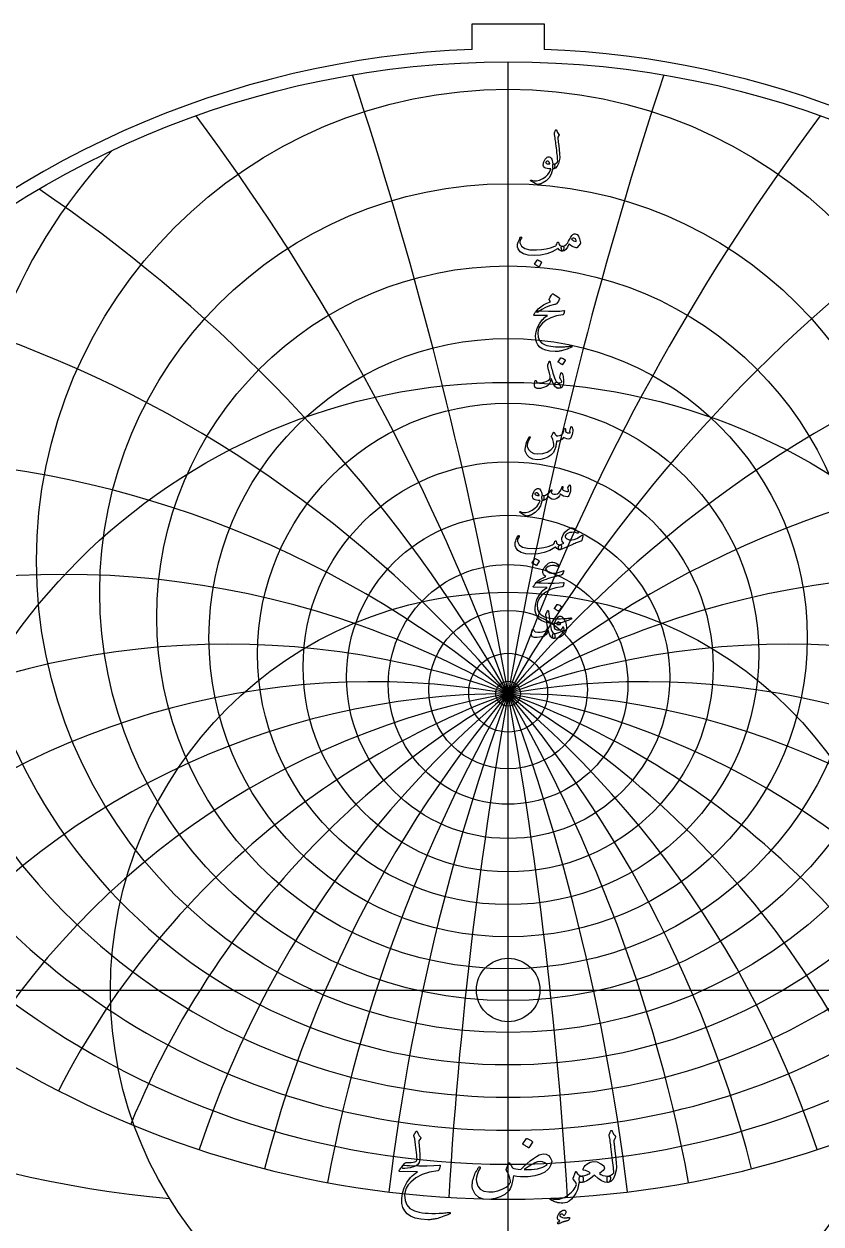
# Model space of a CAD drawing. Header units: millimetres. Extents: x -59 to 59, y -59 to 61.
# Drawn here: x -30.5 to 19.7, y -14.7 to 60.9 of the extents above; entities that cross this region are included whole.
import ezdxf

# ---------------------------------------------------------------- set-up
doc = ezdxf.new("R2010")
doc.units = ezdxf.units.MM
for name, color, linetype in [('CUT_INNER', 6, 'Continuous'), ('CUT_OUTER', 1, 'Continuous'), ('ENGRAVE', 7, 'Continuous'), ('ENGRAVE_FINE', 8, 'Continuous'), ('TEXT', 5, 'Continuous')]:
    doc.layers.add(name, color=color, linetype=linetype)

msp = doc.modelspace()

# ---------------------------------------------------------------- linework, layer by layer
at = {"layer": 'CUT_INNER'}
msp.add_circle((0, 0), 2, dxfattribs=at)
at = {"layer": 'CUT_OUTER'}
for points in [[(-2.275, 60.885), (2.275, 60.885), (2.275, 59.2812)], [(-2.275, 59.2812), (-2.275, 60.885)]]:
    msp.add_lwpolyline(points, dxfattribs=at)
for centre, radius, start, end in [((-0.0002, -0.0001), 59.3249, 136.054439, 87.802065), ((-0.0008, 0.0012), 59.3236, 92.196957, 136.054956)]:
    msp.add_arc(centre, radius, start, end, dxfattribs=at)
at = {"layer": 'ENGRAVE'}
for points in [[(0, -58.5), (0, 58.5)], [(-58.5, 0), (58.5, 0)]]:
    msp.add_lwpolyline(points, dxfattribs=at)
for centre, radius in [((0, 0), 58.5), ((0, 27.0473), 29.7251), ((0, 25.0744), 25.7428), ((0, 23.4868), 22.1496), ((0, 22.2075), 18.8572), ((0, 0), 38.2935), ((0, 21.1807), 15.7989), ((0, 20.3658), 12.9223), ((0, 19.7329), 10.1853), ((0, 19.2604), 7.5529), ((0, 0), 25.0665), ((0, 18.9331), 4.9954), ((0, 18.7405), 2.4859), ((0, 18.677), 0.78)]:
    msp.add_circle(centre, radius, dxfattribs=at)
for centre, radius, start, end in [((0, 29.5146), 34.2165, 136.887687, 43.112313), ((0, 32.6337), 39.3859, 161.726, 18.274), ((0, 36.6399), 45.4807, 179.806229, 0.193771), ((0, 41.8996), 52.8801, 194.768857, 345.231143), ((0, 49.0134), 62.1989, 207.85457, 332.14543), ((0, -29.9181), 48.5951, 38, 142), ((0, -29.9181), 48.5951, 38, 142), ((-15.1285, 56.4602), 69.8786, 231.659303, 264.895559)]:
    msp.add_arc(centre, radius, start, end, dxfattribs=at)
at = {"layer": 'ENGRAVE_FINE'}
for centre, radius, start, end in [((-275.5966, -29.9181), 279.8482, 3.451, 18.239562), ((-275.5966, -29.9181), 279.8482, 3.451, 18.239562), ((275.5966, -29.9181), 279.8482, 161.760438, 176.549), ((275.5966, -29.9181), 279.8482, 161.760438, 176.549), ((-133.514, -29.9181), 142.0826, 6.94881, 36.750249), ((-133.514, -29.9181), 142.0826, 6.94881, 36.750249), ((133.514, -29.9181), 142.0826, 143.249751, 173.05119), ((133.514, -29.9181), 142.0826, 143.249751, 173.05119), ((-84.1692, -29.9181), 97.1902, 10.542635, 55.81567), ((-84.1692, -29.9181), 97.1902, 10.542635, 55.81567), ((84.1692, -29.9181), 97.1902, 124.18433, 169.457365), ((84.1692, -29.9181), 97.1902, 124.18433, 169.457365), ((-57.9134, -29.9181), 75.6006, 14.286701, 75.731907), ((-57.9134, -29.9181), 75.6006, 14.286701, 75.731907), ((57.9134, -29.9181), 75.6006, 104.268093, 165.713299), ((57.9134, -29.9181), 75.6006, 104.268093, 165.713299), ((-40.7762, -29.9181), 63.4364, 18.243409, 96.767474), ((-40.7762, -29.9181), 63.4364, 18.243409, 96.767474), ((40.7762, -29.9181), 63.4364, 83.232526, 161.756591), ((40.7762, -29.9181), 63.4364, 83.232526, 161.756591), ((-28.0564, -29.9181), 56.1128, 22.487353, 118.376898), ((-28.0564, -29.9181), 56.1128, 22.487353, 118.376898), ((28.0564, -29.9181), 56.1128, 61.623102, 157.512647), ((28.0564, -29.9181), 56.1128, 61.623102, 157.512647), ((-17.6872, -29.9181), 51.7139, 27.110708, 127.628622), ((-17.6872, -29.9181), 51.7139, 27.110708, 127.628622), ((17.6872, -29.9181), 51.7139, 52.371378, 152.889292), ((17.6872, -29.9181), 51.7139, 52.371378, 152.889292), ((-8.5686, -29.9181), 49.3448, 32.230674, 135.378051), ((-8.5686, -29.9181), 49.3448, 32.230674, 135.378051), ((8.5686, -29.9181), 49.3448, 44.621949, 147.769326), ((8.5686, -29.9181), 49.3448, 44.621949, 147.769326), ((0, 98.4061), 118.7671, 240.613342, 299.386658)]:
    msp.add_arc(centre, radius, start, end, dxfattribs=at)
at = {"layer": 'TEXT'}
for points in [[(2.9234, 54.0301), (2.9468, 54.0865), (2.9649, 54.1312), (2.9779, 54.1643), (2.9857, 54.1857), (2.9918, 54.1994), (2.9995, 54.2091), (3.0091, 54.2149), (3.0203, 54.2169), (3.0331, 54.2147), (3.0437, 54.2082), (3.0521, 54.1974), (3.0584, 54.1823), (3.0871, 54.1081), (3.1215, 54.0413), (3.1615, 53.9818), (3.2071, 53.9297), (3.2199, 53.9131), (3.2236, 53.8943), (3.2181, 53.8733), (3.2037, 53.8501), (3.1275, 53.7429), (3.1327, 53.6949), (3.1379, 53.6478), (3.1431, 53.6015), (3.1483, 53.5561), (3.1535, 53.5115), (3.1587, 53.4679), (3.1639, 53.425), (3.1691, 53.3831), (3.2169, 52.9947), (3.246, 52.6912), (3.2566, 52.4723), (3.2486, 52.3383), (3.1833, 52.095), (3.0981, 51.9153), (2.9931, 51.7992), (2.8681, 51.7467), (2.8646, 51.7467), (2.8612, 51.7467), (2.8577, 51.7467), (2.8542, 51.7467), (2.8337, 51.7661), (2.8205, 51.8107), (2.8147, 51.8803), (2.8162, 51.975), (2.8194, 52.01), (2.8292, 52.0355), (2.8454, 52.0515), (2.8681, 52.058), (2.9559, 52.0756), (3.0289, 52.1073), (3.0873, 52.1534), (3.131, 52.2137), (3.1281, 52.2862), (3.1228, 52.3685), (3.1151, 52.4609), (3.1051, 52.5631), (3.0928, 52.6749), (3.0787, 52.7958), (3.0626, 52.9258), (3.0445, 53.0648), (3.0279, 53.2015), (3.0125, 53.3243), (2.9985, 53.4333), (2.9857, 53.5284), (2.9747, 53.6097), (2.9658, 53.6772), (2.9591, 53.7308), (2.9546, 53.7706), (2.92, 53.9678), (2.9189, 53.9872), (2.9191, 54.0041), (2.9206, 54.0184), (2.9234, 54.0301)], [(2.7989, 51.7086), (2.7178, 51.4238), (2.5818, 51.1853), (2.3909, 50.9931), (2.145, 50.8471), (2.1106, 50.8323), (2.0767, 50.819), (2.0432, 50.8073), (2.0101, 50.797), (1.9776, 50.7884), (1.9461, 50.7818), (1.9154, 50.7772), (1.8855, 50.7745), (1.8111, 50.7851), (1.7125, 50.8238), (1.5897, 50.8906), (1.4427, 50.9855), (1.4269, 50.9992), (1.4176, 51.0123), (1.4148, 51.0251), (1.4185, 51.0374), (1.4267, 51.0469), (1.4375, 51.0513), (1.4509, 51.0504), (1.4669, 51.0444), (1.6198, 50.9948), (1.7912, 50.995), (1.9813, 51.045), (2.19, 51.1447), (2.3604, 51.2604), (2.5013, 51.3964), (2.6129, 51.5527), (2.6951, 51.7294), (2.6944, 51.7356), (2.6925, 51.7406), (2.6893, 51.7443), (2.6847, 51.7467), (2.5656, 51.7536), (2.4642, 51.7674), (2.3805, 51.7882), (2.3145, 51.8159), (2.2635, 51.8587), (2.2315, 51.9179), (2.2185, 51.9936), (2.2246, 52.0857), (2.2265, 52.0979), (2.2289, 52.1104), (2.2317, 52.123), (2.235, 52.1359), (2.2386, 52.1492), (2.2427, 52.1631), (2.2473, 52.1777), (2.2522, 52.193), (2.2929, 52.2918), (2.3422, 52.3737), (2.4002, 52.4388), (2.4667, 52.487), (2.5349, 52.5134), (2.5974, 52.513), (2.6542, 52.4857), (2.7055, 52.4317), (2.7502, 52.3564), (2.7842, 52.2691), (2.8073, 52.1696), (2.8196, 52.058), (2.8264, 52.0581), (2.833, 52.0585), (2.8394, 52.059), (2.8456, 52.0598), (2.8517, 52.0605), (2.8581, 52.0611), (2.8647, 52.0614), (2.8715, 52.0615), (2.8949, 52.0565), (2.913, 52.0416), (2.926, 52.0167), (2.9338, 51.9819), (2.937, 51.9437), (2.9364, 51.9049), (2.9319, 51.8658), (2.9234, 51.8262), (2.9124, 51.7914), (2.9001, 51.7666), (2.8865, 51.7516), (2.8715, 51.7467), (2.8058, 51.7467), (2.8054, 51.7404), (2.8041, 51.732), (2.8019, 51.7214), (2.7989, 51.7086)], [(2.6328, 52.0961), (2.5965, 52.1594), (2.5567, 52.2042), (2.5135, 52.2304), (2.4667, 52.2379), (2.4389, 52.2306), (2.414, 52.2189), (2.3922, 52.2029), (2.3733, 52.1826), (2.3673, 52.1718), (2.3664, 52.1601), (2.3707, 52.1476), (2.3803, 52.1341), (2.4159, 52.1028), (2.4676, 52.0814), (2.5353, 52.0699), (2.619, 52.0684), (2.6276, 52.0701), (2.6328, 52.0753), (2.6345, 52.084), (2.6328, 52.0961)], [(4.2346, 47.6661), (4.343, 47.6276), (4.4327, 47.519), (4.5039, 47.3404), (4.5564, 47.0918), (4.5583, 47.0738), (4.5573, 47.058), (4.5532, 47.0444), (4.546, 47.0329), (4.3557, 46.7942), (4.3425, 46.7797), (4.3272, 46.7709), (4.3097, 46.7676), (4.29, 46.77), (4.1607, 46.8141), (4.0392, 46.8703), (3.9254, 46.9387), (3.8195, 47.0191), (3.7341, 46.8208), (3.6404, 46.6792), (3.5386, 46.5942), (3.4285, 46.5659), (3.4162, 46.5704), (3.4035, 46.5841), (3.3903, 46.6068), (3.3766, 46.6385), (3.3557, 46.7173), (3.3481, 46.7804), (3.3539, 46.828), (3.3732, 46.86), (3.3844, 46.8675), (3.3974, 46.8729), (3.4121, 46.8762), (3.4285, 46.8773), (3.5072, 46.8907), (3.5842, 46.9274), (3.6595, 46.9875), (3.733, 47.071), (3.7652, 47.1194), (3.8134, 47.199), (3.8776, 47.3097), (3.9579, 47.4516), (4.0206, 47.5454), (4.0876, 47.6124), (4.159, 47.6527), (4.2346, 47.6661)], [(0.7888, 47.4447), (0.8011, 47.4581), (0.8139, 47.4637), (0.8271, 47.4615), (0.8407, 47.4516), (0.8511, 47.4386), (0.8545, 47.4239), (0.8511, 47.4075), (0.8407, 47.3893), (0.7879, 47.3076), (0.7542, 47.2319), (0.7395, 47.1623), (0.7438, 47.0987), (0.8522, 46.8898), (1.063, 46.7441), (1.3763, 46.6615), (1.7921, 46.642), (2.1007, 46.6647), (2.3967, 46.7121), (2.6802, 46.7841), (2.9511, 46.8807), (2.9989, 46.909), (3.0385, 46.9525), (3.0698, 47.0111), (3.093, 47.0848), (3.1007, 47.1058), (3.1137, 47.1203), (3.1319, 47.1283), (3.1552, 47.1298), (3.1719, 47.1227), (3.1838, 47.1082), (3.1909, 47.0864), (3.1933, 47.0572), (3.2095, 46.9849), (3.2547, 46.9309), (3.3289, 46.895), (3.432, 46.8773), (3.4692, 46.869), (3.4943, 46.8479), (3.5072, 46.8137), (3.5081, 46.7666), (3.4956, 46.6788), (3.4787, 46.6161), (3.4575, 46.5784), (3.432, 46.5659), (3.3561, 46.5758), (3.2841, 46.6057), (3.216, 46.6554), (3.1518, 46.725), (3.1464, 46.7278), (3.1371, 46.7259), (3.1239, 46.7192), (3.1068, 46.7077), (2.7842, 46.5261), (2.4322, 46.3964), (2.0507, 46.3185), (1.6399, 46.2926), (1.2602, 46.3185), (0.9652, 46.3964), (0.7551, 46.5261), (0.6297, 46.7077), (0.6011, 46.8092), (0.5916, 46.9127), (0.6011, 47.0185), (0.6297, 47.1264), (0.6682, 47.2267), (0.7075, 47.3132), (0.7477, 47.3858), (0.7888, 47.4447)], [(3.9855, 47.327), (4.0504, 47.273), (4.1239, 47.2284), (4.2061, 47.1934), (4.2969, 47.1679), (4.2919, 47.236), (4.2736, 47.2916), (4.2418, 47.3346), (4.1966, 47.3651), (4.1445, 47.3809), (4.0919, 47.3798), (4.039, 47.3618), (3.9855, 47.327)], [(1.8371, 46.0089), (1.8414, 46.0132), (1.8475, 46.0158), (1.8553, 46.0167), (1.8648, 46.0158), (1.932, 45.9886), (1.9954, 45.9553), (2.0548, 45.9159), (2.1104, 45.8705), (2.1158, 45.8636), (2.1182, 45.8567), (2.1175, 45.8497), (2.1139, 45.8428), (1.9513, 45.5799), (1.9452, 45.5736), (1.9374, 45.5721), (1.9279, 45.5753), (1.9167, 45.5833), (1.9069, 45.5903), (1.8916, 45.6006), (1.8706, 45.6145), (1.844, 45.6318), (1.8114, 45.6525), (1.7722, 45.6768), (1.7266, 45.7044), (1.6745, 45.7356), (1.6676, 45.7408), (1.6641, 45.7459), (1.6641, 45.7511), (1.6676, 45.7563)], [(2.92, 43.2017), (2.6177, 43.1227), (2.3509, 43.0209), (2.1195, 42.8961), (1.9236, 42.7484), (1.8935, 42.7257), (1.8656, 42.713), (1.8399, 42.7102), (1.8163, 42.7173), (1.7889, 42.75), (1.793, 42.796), (1.8287, 42.8555), (1.8959, 42.9283), (2.0548, 43.0602), (2.2375, 43.1792), (2.444, 43.2851), (2.6743, 43.3781), (2.6086, 43.475), (2.5963, 43.4992), (2.5904, 43.5234), (2.5911, 43.5476), (2.5982, 43.5718), (2.6447, 43.6642), (2.6873, 43.7405), (2.726, 43.8008), (2.7608, 43.8452), (2.7831, 43.8661), (2.8049, 43.8772), (2.8263, 43.8782), (2.8473, 43.8694), (2.9691, 43.8006), (3.0713, 43.7362), (3.1541, 43.6761), (3.2175, 43.6203), (3.2298, 43.6023), (3.2357, 43.5796), (3.235, 43.5522), (3.2279, 43.5199), (3.2056, 43.4696), (3.1699, 43.4084), (3.1208, 43.3364), (3.0584, 43.2536), (3.0419, 43.2412), (3.0134, 43.2285), (2.9727, 43.2153), (2.92, 43.2017)], [(2.1035, 42.8003), (2.5474, 42.7848), (2.9312, 42.783), (3.2549, 42.7951), (3.5185, 42.8211), (3.5266, 42.8221), (3.5336, 42.8215), (3.5396, 42.8195), (3.5444, 42.8159), (3.548, 42.811), (3.5501, 42.8051), (3.5506, 42.7981), (3.5496, 42.79), (3.5428, 42.7584), (3.5362, 42.7294), (3.5298, 42.703), (3.5237, 42.6792), (3.5177, 42.6581), (3.512, 42.6395), (3.5065, 42.6235), (3.5012, 42.6101), (3.4899, 42.5886), (3.477, 42.5729), (3.4623, 42.5627), (3.4458, 42.5582), (3.0462, 42.4857), (2.6985, 42.3722), (2.4027, 42.2176), (2.1588, 42.0219), (2.0356, 41.8811), (1.9461, 41.7322), (1.8903, 41.575), (1.8682, 41.4095), (1.8894, 41.1499), (1.9737, 40.9382), (2.1212, 40.7745), (2.3318, 40.6588), (2.441, 40.6238), (2.561, 40.5948), (2.6918, 40.5719), (2.8335, 40.555), (2.9857, 40.544), (3.1483, 40.5386), (3.3213, 40.5388), (3.5047, 40.5446), (3.5698, 40.5483), (3.634, 40.5524), (3.697, 40.557), (3.7589, 40.5619), (3.8194, 40.5673), (3.8779, 40.5732), (3.9344, 40.5794), (3.989, 40.5861), (4.0057, 40.587), (4.0176, 40.5827), (4.0247, 40.5732), (4.0271, 40.5585), (4.0258, 40.5414), (4.0219, 40.5282), (4.0154, 40.5189), (4.0063, 40.5135), (3.9086, 40.4722), (3.816, 40.4348), (3.7287, 40.4013), (3.6465, 40.3716), (3.5697, 40.3457), (3.4986, 40.3232), (3.4331, 40.3042), (3.3732, 40.2886), (3.3169, 40.2771), (3.262, 40.267), (3.2087, 40.2581), (3.157, 40.2506), (3.1065, 40.2447), (3.0571, 40.241), (3.0087, 40.2395), (2.9615, 40.2402), (2.6389, 40.2653), (2.3699, 40.3197), (2.1545, 40.4036), (1.9928, 40.5169), (1.8741, 40.6586), (1.7912, 40.824), (1.7443, 41.0132), (1.7333, 41.2262), (1.7672, 41.4904), (1.8483, 41.7469), (1.9766, 41.9955), (2.1519, 42.2364), (2.2205, 42.3093), (2.2981, 42.3791), (2.3848, 42.4459), (2.4806, 42.5097), (1.6433, 42.5166), (1.6232, 42.5253), (1.6148, 42.5409), (1.618, 42.5633), (1.633, 42.5928), (1.6611, 42.6356), (1.6866, 42.6741), (1.7095, 42.7082), (1.7298, 42.7381), (1.7476, 42.7634), (1.7627, 42.7839), (1.7752, 42.7997), (1.7852, 42.8107), (1.8077, 42.8127), (1.8682, 42.8116), (1.9668, 42.8075), (2.1035, 42.8003)], [(2.6518, 39.549), (2.6717, 39.4583), (2.6934, 39.366), (2.7167, 39.2723), (2.7418, 39.1771), (2.7686, 39.0799), (2.7971, 38.9803), (2.8274, 38.8783), (2.8594, 38.774), (2.9241, 38.5863), (2.9831, 38.4453), (3.0365, 38.3511), (3.0843, 38.3035), (3.126, 38.2752), (3.1682, 38.2352), (3.2108, 38.1835), (3.2538, 38.1201), (3.2945, 38.0416), (3.3057, 37.9826), (3.2876, 37.943), (3.24, 37.9229), (3.0862, 37.9385), (2.9502, 38.0406), (2.832, 38.2291), (2.7314, 38.5041), (2.7293, 38.5087), (2.7262, 38.5119), (2.7223, 38.5139), (2.7176, 38.5145), (2.7141, 38.5139), (2.7107, 38.5119), (2.7072, 38.5087), (2.7037, 38.5041), (2.694, 38.4596), (2.6821, 38.4125), (2.6681, 38.3627), (2.6518, 38.3104), (2.6341, 38.2609), (2.6155, 38.2196), (2.5961, 38.1865), (2.5757, 38.1616), (2.5026, 38.0979), (2.4114, 38.0414), (2.302, 37.9923), (2.1744, 37.9506), (2.0447, 37.9197), (1.9322, 37.9065), (1.8371, 37.911), (1.7592, 37.9333), (1.6926, 37.9891), (1.6624, 38.0873), (1.6684, 38.2278), (1.7108, 38.4107), (1.7149, 38.4168), (1.7203, 38.4211), (1.727, 38.4237), (1.735, 38.4246), (1.7445, 38.4235), (1.7523, 38.4203), (1.7584, 38.4148), (1.7627, 38.4073), (1.7791, 38.369), (1.7973, 38.3372), (1.8172, 38.3119), (1.8388, 38.2931), (1.9063, 38.268), (1.998, 38.262), (2.1139, 38.2749), (2.254, 38.3069), (2.4034, 38.355), (2.5195, 38.409), (2.6023, 38.4691), (2.6518, 38.5353), (2.6601, 38.6023), (2.6467, 38.7169), (2.6116, 38.8791), (2.555, 39.0888), (2.5277, 39.1993), (2.5117, 39.2886), (2.507, 39.3567), (2.5135, 39.4037), (2.5792, 39.5905), (2.5863, 39.6102), (2.5939, 39.6242), (2.6019, 39.6327), (2.6103, 39.6355), (2.6207, 39.6301), (2.6311, 39.6138), (2.6415, 39.5868), (2.6518, 39.549)], [(3.3196, 39.8465), (3.3239, 39.8508), (3.3299, 39.8534), (3.3377, 39.8543), (3.3472, 39.8534), (3.4145, 39.8262), (3.4778, 39.7929), (3.5373, 39.7535), (3.5929, 39.7081), (3.5983, 39.7012), (3.6007, 39.6943), (3.6, 39.6874), (3.5963, 39.6804), (3.4337, 39.4175), (3.4277, 39.4112), (3.4199, 39.4097), (3.4104, 39.413), (3.3991, 39.421), (3.3894, 39.4279), (3.3741, 39.4383), (3.3531, 39.4521), (3.3265, 39.4694), (3.2938, 39.4902), (3.2547, 39.5144), (3.2091, 39.5421), (3.157, 39.5732), (3.15, 39.5784), (3.1466, 39.5836), (3.1466, 39.5888), (3.15, 39.5939)], [(3.3507, 38.4315), (3.3304, 38.4654), (3.3109, 38.4946), (3.2923, 38.5191), (3.2746, 38.5387), (3.2618, 38.5556), (3.2547, 38.5751), (3.2532, 38.5971), (3.2573, 38.6218), (3.3299, 38.8847), (3.3401, 38.9076), (3.3533, 38.9141), (3.3695, 38.9042), (3.3888, 38.8778), (3.4177, 38.8218), (3.4424, 38.7541), (3.4627, 38.6748), (3.4787, 38.5837), (3.488, 38.4964), (3.4917, 38.4107), (3.4897, 38.3268), (3.4822, 38.2447), (3.4698, 38.1731), (3.4536, 38.1106), (3.4335, 38.0572), (3.4095, 38.0129), (3.3799, 37.98), (3.3395, 37.9541), (3.2882, 37.935), (3.2261, 37.9229), (3.1626, 37.9205), (3.1033, 37.9307), (3.0484, 37.9534), (2.9978, 37.9887), (2.9587, 38.0334), (2.9381, 38.0847), (2.9362, 38.1424), (2.9528, 38.2066), (2.9794, 38.2592), (3.0108, 38.2922), (3.0469, 38.3059), (3.0878, 38.3), (3.182, 38.2773), (3.2642, 38.2749), (3.3343, 38.2929), (3.3922, 38.3312), (3.3935, 38.3413), (3.387, 38.3614), (3.3728, 38.3915), (3.3507, 38.4315)], [(3.9475, 35.4734), (3.9535, 35.4885), (3.9613, 35.4993), (3.9708, 35.5058), (3.9821, 35.508), (3.9966, 35.5062), (4.0089, 35.5011), (4.0191, 35.4924), (4.0271, 35.4803), (4.0467, 35.4371), (4.0608, 35.3834), (4.0692, 35.3194), (4.072, 35.245), (4.0645, 35.1235), (4.0418, 35.0081), (4.0039, 34.8986), (3.951, 34.7953), (3.9328, 34.7704), (3.9129, 34.7512), (3.8913, 34.7375), (3.8679, 34.7295), (3.7834, 34.7241), (3.6923, 34.7391), (3.5948, 34.7743), (3.4908, 34.8299), (3.4032, 34.7099), (3.2997, 34.6301), (3.1801, 34.5905), (3.0445, 34.5912), (3.0401, 34.5182), (3.0337, 34.448), (3.0254, 34.3807), (3.0151, 34.3161), (3.0029, 34.2539), (2.9887, 34.1937), (2.9726, 34.1355), (2.9546, 34.0791), (2.9126, 33.9775), (2.856, 33.8837), (2.7846, 33.7976), (2.6985, 33.7193), (2.4972, 33.5853), (2.2843, 33.491), (2.0596, 33.4365), (1.8232, 33.4218), (1.5571, 33.4579), (1.3467, 33.5524), (1.1921, 33.7053), (1.0933, 33.9165), (1.0799, 33.9926), (1.0777, 34.0826), (1.0868, 34.1864), (1.1071, 34.304), (1.1397, 34.4329), (1.1858, 34.5669), (1.2453, 34.7062), (1.3181, 34.8506), (1.324, 34.8597), (1.3311, 34.8662), (1.3395, 34.8701), (1.3493, 34.8714), (1.359, 34.8705), (1.3674, 34.8679), (1.3746, 34.8636), (1.3804, 34.8576), (1.3843, 34.8487), (1.3856, 34.8394), (1.3843, 34.8297), (1.3804, 34.8195), (1.2879, 34.6273), (1.2282, 34.4692), (1.2014, 34.3453), (1.2074, 34.2556), (1.2948, 34.0577), (1.4323, 33.9139), (1.62, 33.8242), (1.8578, 33.7885), (2.1904, 33.8097), (2.4719, 33.894), (2.7024, 34.0415), (2.8819, 34.2521), (2.8813, 34.3909), (2.8586, 34.5375), (2.8138, 34.6919), (2.747, 34.8541), (2.7386, 34.8705), (2.734, 34.8852), (2.7334, 34.8982), (2.7366, 34.9095), (2.7552, 34.948), (2.7729, 34.9843), (2.7898, 35.0181), (2.8058, 35.0496), (2.8209, 35.0782), (2.8352, 35.1036), (2.8486, 35.1258), (2.8612, 35.1447), (2.8683, 35.1527), (2.8759, 35.156), (2.8839, 35.1544), (2.8923, 35.1482), (2.8966, 35.1434), (2.9027, 35.1361), (2.9105, 35.1261), (2.92, 35.1136), (2.9308, 35.0984), (2.9425, 35.0807), (2.955, 35.0604), (2.9684, 35.0375), (2.9956, 34.9933), (3.0186, 34.9613), (3.0372, 34.9415), (3.0514, 34.9337), (3.1414, 34.9261), (3.2313, 34.9415), (3.3213, 34.9797), (3.4112, 35.0409), (3.4439, 35.0816), (3.4761, 35.1482), (3.5079, 35.2407), (3.5393, 35.3592), (3.5423, 35.3705), (3.5479, 35.38), (3.5561, 35.3878), (3.5669, 35.3938), (3.5771, 35.3977), (3.5868, 35.399), (3.5961, 35.3977), (3.605, 35.3938), (3.6182, 35.3722), (3.6231, 35.3315), (3.6199, 35.2719), (3.6084, 35.1931), (3.6783, 35.1503), (3.7529, 35.1222), (3.8322, 35.1088), (3.9164, 35.1101), (3.9153, 35.1354), (3.912, 35.156), (3.9066, 35.1717), (3.8991, 35.1828), (3.8904, 35.1931), (3.8852, 35.2035), (3.8835, 35.2139), (3.8852, 35.2243)], [(3.8662, 31.8337), (3.8738, 31.8388), (3.8826, 31.8371), (3.8928, 31.8285), (3.9042, 31.8129), (3.9166, 31.7865), (3.9259, 31.7489), (3.9321, 31.7), (3.9354, 31.6399), (3.9365, 31.5716), (3.9328, 31.505), (3.9244, 31.4401), (3.9112, 31.377), (3.8727, 31.2542), (3.8299, 31.1659), (3.7827, 31.1123), (3.7313, 31.0933), (3.6095, 31.1004), (3.4969, 31.1322), (3.3933, 31.1886), (3.2988, 31.2697), (3.2339, 31.1419), (3.157, 31.0423), (3.0679, 30.9707), (2.9667, 30.9272), (2.8605, 30.9177), (2.753, 30.9445), (2.6443, 31.0077), (2.5342, 31.1071), (2.4451, 30.9936), (2.3578, 30.9125), (2.2721, 30.8639), (2.1882, 30.8476), (2.1714, 30.8572), (2.1554, 30.8857), (2.1402, 30.9333), (2.126, 30.9999), (2.1208, 31.0656), (2.1294, 31.114), (2.1519, 31.1452), (2.1882, 31.159), (2.3478, 31.1951), (2.4875, 31.2654), (2.6073, 31.3698), (2.7072, 31.5084), (2.7126, 31.516), (2.7184, 31.5214), (2.7247, 31.5247), (2.7314, 31.5257), (2.7396, 31.5249), (2.747, 31.5223), (2.7535, 31.518), (2.7591, 31.5119), (2.7623, 31.4933), (2.7548, 31.4617), (2.7364, 31.4172), (2.7072, 31.3597), (2.7455, 31.3154), (2.8049, 31.2827), (2.8856, 31.2617), (2.9874, 31.2524), (3.1144, 31.279), (3.2253, 31.3657), (3.3202, 31.5126), (3.3991, 31.7195), (3.403, 31.7301), (3.4078, 31.7376), (3.4134, 31.7422), (3.4199, 31.7437), (3.4296, 31.7428), (3.4381, 31.7402), (3.4452, 31.7359), (3.451, 31.7299), (3.4554, 31.7212), (3.4579, 31.7126), (3.4588, 31.7039), (3.4579, 31.6953), (3.4234, 31.55), (3.4638, 31.5141), (3.5124, 31.4825), (3.5693, 31.4553), (3.6344, 31.4323), (3.6977, 31.4174), (3.746, 31.4142), (3.779, 31.4226), (3.797, 31.4427), (3.8028, 31.4734), (3.7996, 31.5171), (3.7873, 31.5737), (3.7659, 31.6434), (3.7695, 31.663), (3.7875, 31.7013), (3.8197, 31.7582), (3.8662, 31.8337)], [(2.1191, 30.8096), (2.038, 30.5248), (1.902, 30.2863), (1.711, 30.0941), (1.4652, 29.9481), (1.4308, 29.9333), (1.3968, 29.92), (1.3633, 29.9082), (1.3302, 29.898), (1.2978, 29.8894), (1.2662, 29.8828), (1.2355, 29.8782), (1.2057, 29.8755), (1.1313, 29.8861), (1.0327, 29.9248), (0.9099, 29.9916), (0.7629, 30.0865), (0.7471, 30.1001), (0.7378, 30.1133), (0.735, 30.1261), (0.7386, 30.1384), (0.7469, 30.1479), (0.7577, 30.1523), (0.7711, 30.1514), (0.7871, 30.1453), (0.94, 30.0958), (1.1114, 30.096), (1.3015, 30.146), (1.5101, 30.2457), (1.6805, 30.3613), (1.8215, 30.4974), (1.9331, 30.6537), (2.0153, 30.8303), (2.0146, 30.8366), (2.0127, 30.8416), (2.0094, 30.8453), (2.0049, 30.8476), (1.8857, 30.8546), (1.7843, 30.8684), (1.7006, 30.8892), (1.6347, 30.9168), (1.5837, 30.9597), (1.5517, 31.0189), (1.5387, 31.0946), (1.5447, 31.1867), (1.5467, 31.1989), (1.5491, 31.2113), (1.5519, 31.224), (1.5551, 31.2369), (1.5588, 31.2502), (1.5629, 31.2641), (1.5675, 31.2787), (1.5724, 31.2939), (1.6131, 31.3928), (1.6624, 31.4747), (1.7203, 31.5398), (1.7869, 31.588), (1.855, 31.6144), (1.9175, 31.614), (1.9744, 31.5867), (2.0256, 31.5327), (2.0704, 31.4574), (2.1043, 31.3701), (2.1275, 31.2706), (2.1398, 31.159), (2.1466, 31.1591), (2.1532, 31.1594), (2.1596, 31.16), (2.1658, 31.1607), (2.1719, 31.1615), (2.1783, 31.162), (2.1849, 31.1624), (2.1917, 31.1625), (2.2151, 31.1575), (2.2332, 31.1426), (2.2462, 31.1177), (2.254, 31.0829), (2.2572, 31.0446), (2.2566, 31.0059), (2.252, 30.9668), (2.2436, 30.9272), (2.2326, 30.8924), (2.2202, 30.8675), (2.2066, 30.8526), (2.1917, 30.8476), (2.126, 30.8476), (2.1255, 30.8414), (2.1242, 30.8329), (2.1221, 30.8223), (2.1191, 30.8096)], [(1.953, 31.1971), (1.9167, 31.2604), (1.8769, 31.3052), (1.8336, 31.3314), (1.7869, 31.3389), (1.759, 31.3316), (1.7342, 31.3199), (1.7123, 31.3039), (1.6935, 31.2836), (1.6875, 31.2728), (1.6866, 31.2611), (1.6909, 31.2485), (1.7004, 31.2351), (1.7361, 31.2038), (1.7878, 31.1824), (1.8555, 31.1709), (1.9391, 31.1694), (1.9478, 31.1711), (1.953, 31.1763), (1.9547, 31.185), (1.953, 31.1971)], [(4.7086, 28.6113), (4.6394, 28.3345), (4.6316, 28.3211), (4.6187, 28.3085), (4.6005, 28.2969), (4.5772, 28.2861), (4.5254, 28.2678), (4.4703, 28.2476), (4.4121, 28.2254), (4.3505, 28.2013), (4.2858, 28.1755), (4.2178, 28.1481), (4.1465, 28.1192), (4.072, 28.0889), (3.2763, 27.7429), (3.24, 27.7509), (3.2106, 27.7749), (3.1881, 27.8149), (3.1725, 27.8709), (3.1699, 27.9304), (3.1864, 27.9807), (3.2218, 28.022), (3.2763, 28.0543), (3.2831, 28.0574), (3.2966, 28.0633), (3.3169, 28.0721), (3.3438, 28.0837), (3.3772, 28.0978), (3.4169, 28.1144), (3.4628, 28.1333), (3.515, 28.1546), (3.4478, 28.2236), (3.4052, 28.299), (3.3872, 28.381), (3.3939, 28.4694), (3.4605, 28.6798), (3.5738, 28.8578), (3.7339, 29.0033), (3.9406, 29.1164), (3.9858, 29.127), (4.0383, 29.1242), (4.0982, 29.1079), (4.1655, 29.0783), (4.2353, 29.0379), (4.2995, 28.9927), (4.3581, 28.9427), (4.4111, 28.888), (4.426, 28.8679), (4.4327, 28.8491), (4.4312, 28.8316), (4.4215, 28.8154), (4.4068, 28.8028), (4.3903, 28.7964), (4.3722, 28.7959), (4.3523, 28.8015), (4.2487, 28.8342), (4.1386, 28.8491), (4.0221, 28.8463), (3.8991, 28.8258), (3.7877, 28.7925), (3.6993, 28.7479), (3.6337, 28.6921), (3.5911, 28.6251), (3.5868, 28.5953), (3.5981, 28.5611), (3.6249, 28.5226), (3.6673, 28.4798), (3.7157, 28.4409), (3.7641, 28.4106), (3.8126, 28.389), (3.861, 28.376), (4.0061, 28.3723), (4.1611, 28.4028), (4.3261, 28.4675), (4.501, 28.5663), (4.5199, 28.5782), (4.5382, 28.5896), (4.5562, 28.6007), (4.5737, 28.6113), (4.5906, 28.6212), (4.6066, 28.6303), (4.6217, 28.6385), (4.636, 28.6459), (4.6755, 28.6645), (4.7008, 28.6649), (4.7119, 28.6472), (4.7086, 28.6113)], [(0.6366, 28.6216), (0.6489, 28.635), (0.6617, 28.6407), (0.6749, 28.6385), (0.6885, 28.6286), (0.6989, 28.6156), (0.7023, 28.6009), (0.6989, 28.5845), (0.6885, 28.5663), (0.6357, 28.4846), (0.602, 28.4089), (0.5873, 28.3392), (0.5916, 28.2757), (0.6999, 28.0668), (0.9108, 27.9211), (1.2241, 27.8385), (1.6399, 27.819), (1.9484, 27.8417), (2.2445, 27.8891), (2.5279, 27.9611), (2.7989, 28.0577), (2.8467, 28.086), (2.8862, 28.1295), (2.9176, 28.1881), (2.9407, 28.2618), (2.9485, 28.2828), (2.9615, 28.2973), (2.9796, 28.3053), (3.003, 28.3068), (3.0196, 28.2997), (3.0315, 28.2852), (3.0387, 28.2633), (3.0411, 28.2342), (3.0573, 28.1619), (3.1025, 28.1079), (3.1766, 28.072), (3.2798, 28.0543), (3.317, 28.046), (3.342, 28.0248), (3.355, 27.9907), (3.3559, 27.9435), (3.3433, 27.8558), (3.3265, 27.793), (3.3053, 27.7554), (3.2798, 27.7429), (3.2039, 27.7528), (3.1319, 27.7827), (3.0638, 27.8324), (2.9995, 27.902), (2.9941, 27.9048), (2.9848, 27.9029), (2.9716, 27.8962), (2.9546, 27.8847), (2.6319, 27.7031), (2.2799, 27.5734), (1.8985, 27.4955), (1.4877, 27.4696), (1.108, 27.4955), (0.813, 27.5734), (0.6028, 27.7031), (0.4774, 27.8847), (0.4489, 27.9861), (0.4394, 28.0897), (0.4489, 28.1955), (0.4774, 28.3034), (0.5159, 28.4037), (0.5553, 28.4902), (0.5955, 28.5628), (0.6366, 28.6216)], [(1.6849, 27.1859), (1.6892, 27.1902), (1.6952, 27.1928), (1.703, 27.1937), (1.7125, 27.1928), (1.7798, 27.1655), (1.8431, 27.1323), (1.9026, 27.0929), (1.9582, 27.0475), (1.9636, 27.0406), (1.966, 27.0336), (1.9653, 27.0267), (1.9616, 27.0198), (1.799, 26.7569), (1.793, 26.7506), (1.7852, 26.7491), (1.7757, 26.7523), (1.7644, 26.7603), (1.7547, 26.7673), (1.7394, 26.7776), (1.7184, 26.7915), (1.6918, 26.8088), (1.6591, 26.8295), (1.62, 26.8537), (1.5744, 26.8814), (1.5223, 26.9126), (1.5153, 26.9178), (1.5119, 26.9229), (1.5119, 26.9281), (1.5153, 26.9333)], [(3.5098, 26.4217), (3.5127, 26.3973), (3.4969, 26.3516), (3.4625, 26.2848), (3.4095, 26.1968), (3.3983, 26.1825), (3.3853, 26.1709), (3.3706, 26.1618), (3.3542, 26.1553), (3.1327, 26.0943), (2.9355, 26.0394), (2.7626, 25.9905), (2.6138, 25.9477), (2.4892, 25.9112), (2.3889, 25.8811), (2.3128, 25.8576), (2.2609, 25.8405), (1.8423, 25.6536), (1.8129, 25.6515), (1.7904, 25.6554), (1.7748, 25.6653), (1.7662, 25.6813), (1.7659, 25.6872), (1.7688, 25.6943), (1.7746, 25.7027), (1.7835, 25.7125), (1.8687, 25.7925), (1.9962, 25.8768), (2.1662, 25.9655), (2.3785, 26.0584), (2.3208, 26.1077), (2.2721, 26.1553), (2.2326, 26.2011), (2.2021, 26.2453), (2.1833, 26.2935), (2.1787, 26.3516), (2.1885, 26.4198), (2.2125, 26.4978), (2.2514, 26.5791), (2.3059, 26.6604), (2.3759, 26.7417), (2.4616, 26.823), (2.5548, 26.8933), (2.6441, 26.9415), (2.7295, 26.9677), (2.811, 26.9718), (2.9215, 26.9495), (3.0212, 26.9035), (3.11, 26.8336), (3.1881, 26.74), (3.195, 26.7283), (3.1985, 26.7175), (3.1985, 26.7076), (3.195, 26.6985), (3.1874, 26.69), (3.1786, 26.6855), (3.1684, 26.6848), (3.157, 26.6881), (3.106, 26.7043), (3.0571, 26.7184), (3.01, 26.7303), (2.9649, 26.74), (2.922, 26.7473), (2.8815, 26.7521), (2.8433, 26.7543), (2.8075, 26.7538), (2.6585, 26.7363), (2.5333, 26.6941), (2.4319, 26.6273), (2.3543, 26.5359), (2.4369, 26.4271), (2.529, 26.3464), (2.6307, 26.2939), (2.7418, 26.2695), (2.9072, 26.2677), (3.0852, 26.2937), (3.2757, 26.3473), (3.4787, 26.4286), (3.4871, 26.4308), (3.4951, 26.4303), (3.5027, 26.4273), (3.5098, 26.4217)], [(2.0741, 25.664), (2.518, 25.6485), (2.9018, 25.6467), (3.2255, 25.6588), (3.4891, 25.6848), (3.4972, 25.6858), (3.5042, 25.6852), (3.5102, 25.6832), (3.515, 25.6796), (3.5186, 25.6747), (3.5207, 25.6688), (3.5212, 25.6618), (3.5202, 25.6536), (3.5134, 25.6221), (3.5068, 25.5931), (3.5004, 25.5667), (3.4943, 25.5429), (3.4883, 25.5217), (3.4826, 25.5032), (3.4771, 25.4872), (3.4718, 25.4737), (3.4605, 25.4523), (3.4476, 25.4366), (3.4329, 25.4264), (3.4164, 25.4218), (3.0168, 25.3494), (2.6691, 25.2359), (2.3733, 25.0813), (2.1294, 24.8856), (2.0062, 24.7448), (1.9167, 24.5959), (1.8609, 24.4387), (1.8388, 24.2732), (1.86, 24.0135), (1.9443, 23.8019), (2.0918, 23.6382), (2.3024, 23.5225), (2.4116, 23.4875), (2.5316, 23.4585), (2.6624, 23.4356), (2.8041, 23.4187), (2.9563, 23.4077), (3.1189, 23.4023), (3.2919, 23.4025), (3.4752, 23.4083), (3.5404, 23.412), (3.6046, 23.4161), (3.6676, 23.4206), (3.7295, 23.4256), (3.79, 23.431), (3.8485, 23.4369), (3.905, 23.4431), (3.9596, 23.4498), (3.9763, 23.4507), (3.9881, 23.4464), (3.9953, 23.4369), (3.9977, 23.4222), (3.9964, 23.4051), (3.9925, 23.3919), (3.986, 23.3826), (3.9769, 23.3772), (3.8792, 23.3359), (3.7866, 23.2985), (3.6993, 23.265), (3.6171, 23.2353), (3.5403, 23.2094), (3.4692, 23.1869), (3.4037, 23.1679), (3.3438, 23.1523), (3.2875, 23.1408), (3.2326, 23.1307), (3.1793, 23.1218), (3.1275, 23.1142), (3.0771, 23.1084), (3.0277, 23.1047), (2.9793, 23.1032), (2.9321, 23.1039), (2.6095, 23.1289), (2.3405, 23.1834), (2.1251, 23.2673), (1.9634, 23.3806), (1.8447, 23.5223), (1.7618, 23.6877), (1.7149, 23.8769), (1.7039, 24.0899), (1.7378, 24.3541), (1.8189, 24.6106), (1.9471, 24.8592), (2.1225, 25.1001), (2.1911, 25.173), (2.2687, 25.2428), (2.3554, 25.3096), (2.4512, 25.3734), (1.6139, 25.3803), (1.5938, 25.389), (1.5854, 25.4046), (1.5886, 25.427), (1.6036, 25.4564), (1.6317, 25.4993), (1.6572, 25.5377), (1.6801, 25.5719), (1.7004, 25.6018), (1.7182, 25.6271), (1.7333, 25.6476), (1.7458, 25.6634), (1.7558, 25.6744), (1.7783, 25.6764), (1.8388, 25.6753), (1.9374, 25.6712), (2.0741, 25.664)], [(3.093, 24.3009), (3.0973, 24.3052), (3.1033, 24.3078), (3.1111, 24.3087), (3.1206, 24.3078), (3.1879, 24.2806), (3.2512, 24.2473), (3.3107, 24.2079), (3.3663, 24.1625), (3.3717, 24.1556), (3.3741, 24.1487), (3.3734, 24.1418), (3.3697, 24.1349), (3.2071, 23.8719), (3.2011, 23.8657), (3.1933, 23.8641), (3.1838, 23.8674), (3.1725, 23.8754), (3.1628, 23.8823), (3.1474, 23.8927), (3.1265, 23.9065), (3.0999, 23.9238), (3.0672, 23.9446), (3.0281, 23.9688), (2.9825, 23.9965), (2.9303, 24.0276), (2.9234, 24.0328), (2.92, 24.038), (2.92, 24.0432), (2.9234, 24.0484)], [(2.8785, 22.4673), (2.9035, 22.4552), (2.9234, 22.4362), (2.9381, 22.4102), (2.9476, 22.3773), (2.9539, 22.3367), (2.9554, 22.2978), (2.9522, 22.2606), (2.9442, 22.2251), (2.9323, 22.1948), (2.9174, 22.1732), (2.8994, 22.1602), (2.8785, 22.1559), (2.7749, 22.1847), (2.689, 22.2571), (2.6209, 22.3732), (2.5705, 22.533), (2.5641, 22.5606), (2.5584, 22.5845), (2.5537, 22.6047), (2.5498, 22.6212), (2.5468, 22.6341), (2.5446, 22.6433), (2.5433, 22.6488), (2.5429, 22.6507), (2.5377, 22.6608), (2.5325, 22.6636), (2.5273, 22.6591), (2.5221, 22.6472), (2.4633, 22.5144), (2.3976, 22.4102), (2.3249, 22.3345), (2.2453, 22.2874), (2.1299, 22.2511), (1.9945, 22.2286), (1.8393, 22.2199), (1.6641, 22.2251), (1.5471, 22.2612), (1.4833, 22.3488), (1.4727, 22.4878), (1.5153, 22.6783), (1.5251, 22.7013), (1.537, 22.7181), (1.551, 22.7289), (1.5672, 22.7337), (1.5832, 22.7322), (1.5966, 22.7242), (1.6075, 22.7097), (1.6157, 22.6887), (1.6332, 22.644), (1.6546, 22.61), (1.6799, 22.5869), (1.7091, 22.5745), (1.8728, 22.5495), (2.0282, 22.5469), (2.1755, 22.5668), (2.3145, 22.6091), (2.3749, 22.6407), (2.4244, 22.6835), (2.4631, 22.7376), (2.491, 22.8029), (2.4892, 22.8338), (2.4806, 22.9058), (2.465, 23.0189), (2.4425, 23.1731), (2.4311, 23.2556), (2.4209, 23.3301), (2.412, 23.3965), (2.4045, 23.455), (2.398, 23.5051), (2.3924, 23.5463), (2.3876, 23.5786), (2.3837, 23.6021), (2.3805, 23.638), (2.3811, 23.6695), (2.3857, 23.6968), (2.3941, 23.7197), (2.4075, 23.7481), (2.42, 23.7746), (2.4317, 23.7992), (2.4425, 23.8218), (2.4523, 23.8424), (2.4607, 23.8611), (2.4678, 23.8779), (2.4737, 23.8927), (2.4797, 23.9046), (2.4875, 23.9126), (2.497, 23.9167), (2.5083, 23.9169), (2.5206, 23.9121), (2.5299, 23.9048), (2.5362, 23.8948), (2.5394, 23.8823), (2.5605, 23.7053), (2.5822, 23.5376), (2.6046, 23.3792), (2.6276, 23.2302), (2.6511, 23.0904), (2.6748, 22.9599), (2.6987, 22.8387), (2.7228, 22.7268), (2.752, 22.6223), (2.7876, 22.5443), (2.8298, 22.4926), (2.8785, 22.4673)], [(3.2763, 23.5709), (3.3001, 23.5675), (3.3265, 23.5571), (3.3555, 23.5398), (3.387, 23.5156), (3.5222, 23.3716), (3.6162, 23.2094), (3.6692, 23.0291), (3.6811, 22.8306), (3.6705, 22.7272), (3.6491, 22.6351), (3.6169, 22.5542), (3.5738, 22.4846), (3.4344, 22.3408), (3.272, 22.2381), (3.0867, 22.1765), (2.8785, 22.1559), (2.8575, 22.1609), (2.8395, 22.1758), (2.8246, 22.2007), (2.8127, 22.2355), (2.8083, 22.2547), (2.8054, 22.2744), (2.804, 22.2945), (2.8041, 22.3151), (2.8053, 22.3354), (2.8071, 22.3549), (2.8096, 22.3735), (2.8127, 22.3912), (2.822, 22.4219), (2.8361, 22.4448), (2.8549, 22.4599), (2.8785, 22.4673), (3.0813, 22.4945), (3.2573, 22.5451), (3.4065, 22.6191), (3.5289, 22.7164), (3.523, 22.765), (3.5159, 22.8037), (3.5075, 22.8325), (3.4977, 22.8513), (3.4861, 22.8675), (3.4752, 22.8781), (3.4653, 22.8831), (3.4562, 22.8825), (3.4499, 22.8803), (3.445, 22.8773), (3.4413, 22.8734), (3.4389, 22.8686), (3.4056, 22.8003), (3.3645, 22.7475), (3.3157, 22.7103), (3.259, 22.6887), (3.0945, 22.676), (2.9814, 22.7207), (2.9198, 22.823), (2.9096, 22.9828), (2.9234, 23.0745), (2.9511, 23.1696), (2.9926, 23.2682), (3.048, 23.3703), (3.1064, 23.4581), (3.1639, 23.5208), (3.2205, 23.5584), (3.2763, 23.5709)], [(3.1621, 23.1973), (3.1278, 23.1876), (3.1007, 23.1618), (3.0811, 23.1201), (3.0687, 23.0624), (3.069, 23.0533), (3.0696, 23.0468), (3.0707, 23.0429), (3.0722, 23.0416), (3.107, 23.0332), (3.1423, 23.0286), (3.1779, 23.028), (3.214, 23.0312), (3.2458, 23.0379), (3.272, 23.0477), (3.2925, 23.0604), (3.3075, 23.0762), (3.2685, 23.1318), (3.2313, 23.1705), (3.1959, 23.1923), (3.1621, 23.1973)], [(-5.7408, -10.6526), (-5.751, -10.52), (-5.7632, -10.3804), (-5.7775, -10.234), (-5.7938, -10.0806), (-5.8124, -9.9197), (-5.8336, -9.7508), (-5.8574, -9.5737), (-5.8838, -9.3886), (-5.9391, -9.1995), (-5.9397, -9.1747), (-5.9368, -9.1511), (-5.9305, -9.1286), (-5.9207, -9.1073), (-5.9148, -9.0963), (-5.9062, -9.0819), (-5.8951, -9.064), (-5.8815, -9.0427), (-5.8655, -9.0176), (-5.8474, -8.9885), (-5.8274, -8.9553), (-5.8053, -8.9181), (-5.7976, -8.906), (-5.788, -8.8974), (-5.7768, -8.8922), (-5.7638, -8.8904), (-5.7532, -8.8928), (-5.7442, -8.8997), (-5.737, -8.9112), (-5.7315, -8.9273), (-5.6998, -9.0182), (-5.6554, -9.1061), (-5.5983, -9.1911), (-5.5286, -9.2733), (-5.511, -9.2964), (-5.5043, -9.3194), (-5.5087, -9.3425), (-5.524, -9.3656), (-5.6208, -9.4993), (-5.6286, -9.5158), (-5.6335, -9.5374), (-5.6355, -9.5642), (-5.6347, -9.5962), (-5.5833, -10.0477), (-5.5632, -10.4104), (-5.5741, -10.6843), (-5.6162, -10.8694), (-5.7217, -11.0196), (-5.9045, -11.1335), (-6.1646, -11.211), (-6.5019, -11.2523), (-6.627, -11.2453), (-6.6887, -11.2061), (-6.687, -11.1346), (-6.6218, -11.0308), (-6.6104, -11.0171), (-6.5993, -11.0037), (-6.5885, -10.9906), (-6.578, -10.9778), (-6.5678, -10.9652), (-6.5578, -10.953), (-6.5482, -10.941), (-6.5388, -10.9293), (-6.5157, -10.9071), (-6.488, -10.8913), (-6.4558, -10.8818), (-6.4189, -10.8786), (-6.2534, -10.8734), (-6.1075, -10.8625), (-5.9812, -10.8457), (-5.8745, -10.8233), (-5.8143, -10.8005), (-5.7719, -10.7644), (-5.7474, -10.7151), (-5.7408, -10.6526)], [(6.382, -9.0934), (6.4131, -9.0182), (6.4373, -8.9585), (6.4546, -8.9144), (6.465, -8.8858), (6.4731, -8.8677), (6.4834, -8.8547), (6.4961, -8.8469), (6.5111, -8.8443), (6.5281, -8.8472), (6.5422, -8.8558), (6.5535, -8.8703), (6.5619, -8.8904), (6.6002, -8.9893), (6.646, -9.0784), (6.6994, -9.1577), (6.7602, -9.2272), (6.7772, -9.2494), (6.7821, -9.2745), (6.7749, -9.3024), (6.7556, -9.3333), (6.6541, -9.4763), (6.661, -9.5403), (6.668, -9.6031), (6.6749, -9.6648), (6.6818, -9.7254), (6.6887, -9.7848), (6.6956, -9.843), (6.7025, -9.9001), (6.7095, -9.956), (6.7732, -10.4738), (6.8121, -10.8786), (6.8262, -11.1704), (6.8156, -11.3491), (6.7285, -11.6735), (6.6149, -11.913), (6.4748, -12.0679), (6.3081, -12.1379), (6.3035, -12.1379), (6.2989, -12.1379), (6.2943, -12.1379), (6.2897, -12.1379), (6.2623, -12.112), (6.2447, -12.0526), (6.2369, -11.9598), (6.239, -11.8335), (6.2433, -11.7868), (6.2562, -11.7528), (6.2779, -11.7314), (6.3081, -11.7228), (6.4252, -11.6994), (6.5226, -11.657), (6.6005, -11.5956), (6.6587, -11.5152), (6.6548, -11.4186), (6.6478, -11.3088), (6.6375, -11.1857), (6.6241, -11.0493), (6.6078, -10.9002), (6.589, -10.7391), (6.5675, -10.5658), (6.5434, -10.3804), (6.5212, -10.1982), (6.5007, -10.0344), (6.482, -9.8891), (6.465, -9.7623), (6.4503, -9.6539), (6.4385, -9.5639), (6.4295, -9.4924), (6.4235, -9.4394), (6.3773, -9.1764), (6.3759, -9.1505), (6.3762, -9.128), (6.3782, -9.109), (6.382, -9.0934)], [(1.1601, -9.3656), (1.1659, -9.3598), (1.174, -9.3563), (1.1844, -9.3552), (1.197, -9.3563), (1.2867, -9.3927), (1.3712, -9.4371), (1.4505, -9.4895), (1.5246, -9.5501), (1.5318, -9.5593), (1.5349, -9.5685), (1.5341, -9.5778), (1.5292, -9.587), (1.3124, -9.9376), (1.3043, -9.9459), (1.2939, -9.948), (1.2812, -9.9436), (1.2662, -9.933), (1.2533, -9.9237), (1.2328, -9.9099), (1.2048, -9.8914), (1.1694, -9.8684), (1.1258, -9.8407), (1.0737, -9.8084), (1.0128, -9.7715), (0.9433, -9.73), (0.9341, -9.7231), (0.9295, -9.7162), (0.9295, -9.7092), (0.9341, -9.7023)], [(2.2396, -10.3251), (2.4004, -10.3487), (2.5371, -10.4242), (2.6495, -10.5517), (2.7378, -10.731), (2.7476, -10.7996), (2.7401, -10.8763), (2.7153, -10.9611), (2.6732, -11.0539), (2.6247, -11.1433), (2.5809, -11.2177), (2.5417, -11.277), (2.5071, -11.3214), (2.3053, -11.4875), (2.032, -11.6167), (1.6872, -11.7089), (1.2709, -11.7643), (1.0203, -11.7764), (0.7807, -11.7712), (0.5521, -11.7487), (0.3344, -11.7089), (0.2831, -12.0471), (0.2168, -12.319), (0.1355, -12.5245), (0.0392, -12.6638), (-0.2133, -12.8786), (-0.5005, -13.0386), (-0.8223, -13.1438), (-1.1786, -13.1943), (-1.5537, -13.1767), (-1.8532, -13.0686), (-2.0772, -12.8699), (-2.2257, -12.5808), (-2.2384, -12.5359), (-2.2488, -12.4891), (-2.2569, -12.4402), (-2.2626, -12.3893), (-2.2655, -12.3367), (-2.2649, -12.2827), (-2.2609, -12.2272), (-2.2534, -12.1702), (-2.2373, -12.0695), (-2.2165, -11.9701), (-2.1911, -11.8723), (-2.1611, -11.7758), (-2.1268, -11.6811), (-2.0885, -11.5884), (-2.0461, -11.4977), (-1.9997, -11.4091), (-1.9791, -11.3731), (-1.9588, -11.3387), (-1.9387, -11.3062), (-1.919, -11.2753), (-1.8998, -11.2462), (-1.8815, -11.2188), (-1.864, -11.1931), (-1.8475, -11.1692), (-1.8356, -11.1557), (-1.8232, -11.1473), (-1.8103, -11.1441), (-1.7967, -11.1462), (-1.7823, -11.1516), (-1.7714, -11.1588), (-1.7639, -11.1678), (-1.7598, -11.1784), (-1.7587, -11.1906), (-1.7598, -11.2038), (-1.7633, -11.2182), (-1.769, -11.2338), (-1.8028, -11.2848), (-1.8348, -11.341), (-1.8651, -11.4025), (-1.8936, -11.4691), (-1.9536, -11.6394), (-1.9905, -11.8), (-2.0043, -11.9508), (-1.9951, -12.0918), (-1.9089, -12.3596), (-1.7518, -12.5542), (-1.5237, -12.6756), (-1.2247, -12.7238), (-0.9358, -12.7102), (-0.655, -12.6557), (-0.3823, -12.5603), (-0.1176, -12.4239), (-0.0378, -12.3671), (0.0311, -12.2982), (0.0891, -12.2172), (0.1361, -12.1241), (0.1416, -12.1111), (0.1442, -12.0953), (0.1439, -12.0765), (0.1407, -12.0549), (0.1, -11.8485), (0.0473, -11.6674), (-0.0176, -11.5117), (-0.0946, -11.3814), (-0.1098, -11.3575), (-0.1188, -11.3364), (-0.1214, -11.3183), (-0.1176, -11.303), (0.0254, -10.9247), (0.0458, -10.8962), (0.0657, -10.8844), (0.0851, -10.8893), (0.1038, -10.9109), (0.2745, -11.2015), (0.3659, -11.2448), (0.4832, -11.2776), (0.6265, -11.3001), (0.7957, -11.3122), (0.9967, -11.1165), (1.1982, -10.9351), (1.4003, -10.7682), (1.603, -10.6157), (1.7967, -10.4885), (1.9674, -10.3977), (2.115, -10.3432), (2.2396, -10.3251)], [(-6.2113, -11.0631), (-5.6194, -11.0839), (-5.1076, -11.0862), (-4.676, -11.07), (-4.3246, -11.0354), (-4.3138, -11.0341), (-4.3044, -11.0349), (-4.2965, -11.0376), (-4.29, -11.0424), (-4.2852, -11.0489), (-4.2825, -11.0568), (-4.2818, -11.0661), (-4.2831, -11.077), (-4.2922, -11.1191), (-4.301, -11.1577), (-4.3095, -11.1929), (-4.3177, -11.2246), (-4.3256, -11.2528), (-4.3332, -11.2776), (-4.3406, -11.299), (-4.3477, -11.3168), (-4.3627, -11.3454), (-4.38, -11.3664), (-4.3996, -11.38), (-4.4215, -11.386), (-4.9543, -11.4826), (-5.4179, -11.634), (-5.8123, -11.8401), (-6.1375, -12.101), (-6.3018, -12.2887), (-6.4212, -12.4874), (-6.4955, -12.697), (-6.525, -12.9175), (-6.4967, -13.2638), (-6.3843, -13.546), (-6.1876, -13.7643), (-5.9068, -13.9185), (-5.7612, -13.9652), (-5.6012, -14.0038), (-5.4268, -14.0344), (-5.238, -14.0569), (-5.035, -14.0716), (-4.8182, -14.0788), (-4.5875, -14.0785), (-4.343, -14.0707), (-4.2561, -14.0658), (-4.1706, -14.0604), (-4.0866, -14.0543), (-4.004, -14.0477), (-3.9234, -14.0405), (-3.8454, -14.0327), (-3.77, -14.0243), (-3.6972, -14.0154), (-3.675, -14.0142), (-3.6592, -14.02), (-3.6497, -14.0327), (-3.6465, -14.0523), (-3.6482, -14.0751), (-3.6534, -14.0926), (-3.6621, -14.105), (-3.6742, -14.1123), (-3.8045, -14.1673), (-3.9279, -14.2172), (-4.0444, -14.2619), (-4.1539, -14.3014), (-4.2563, -14.336), (-4.3511, -14.366), (-4.4385, -14.3913), (-4.5183, -14.4121), (-4.5934, -14.4274), (-4.6665, -14.4409), (-4.7376, -14.4527), (-4.8066, -14.4628), (-4.874, -14.4706), (-4.9398, -14.4755), (-5.0043, -14.4775), (-5.0673, -14.4767), (-5.4974, -14.4432), (-5.8561, -14.3706), (-6.1432, -14.2587), (-6.3589, -14.1076), (-6.5172, -13.9188), (-6.6276, -13.6982), (-6.6902, -13.446), (-6.7049, -13.162), (-6.6596, -12.8097), (-6.5515, -12.4678), (-6.3805, -12.1362), (-6.1467, -11.815), (-6.0553, -11.7179), (-5.9518, -11.6247), (-5.8362, -11.5357), (-5.7085, -11.4506), (-6.8248, -11.4414), (-6.8516, -11.4298), (-6.8628, -11.4091), (-6.8585, -11.3791), (-6.8386, -11.3399), (-6.8011, -11.2828), (-6.7671, -11.2315), (-6.7366, -11.1859), (-6.7095, -11.1462), (-6.6858, -11.1124), (-6.6656, -11.085), (-6.6489, -11.064), (-6.6357, -11.0493), (-6.6057, -11.0467), (-6.525, -11.0481), (-6.3935, -11.0536), (-6.2113, -11.0631)], [(2.4656, -11.0078), (2.324, -10.8999), (2.1761, -10.8348), (2.0219, -10.8123), (1.8613, -10.8325), (1.6872, -10.8939), (1.4877, -10.9951), (1.2628, -11.1361), (1.0125, -11.3168), (1.4683, -11.3183), (1.8625, -11.2672), (2.1949, -11.1637), (2.4656, -11.0078)], [(6.3081, -11.7228), (6.3756, -11.7329), (6.4212, -11.7631), (6.4448, -11.8136), (6.4465, -11.8842), (6.424, -11.9935), (6.3935, -12.0722), (6.3549, -12.1203), (6.3081, -12.1379), (6.0957, -12.1186), (5.8826, -12.033), (5.669, -11.881), (5.4548, -11.6628), (5.1846, -11.8724), (4.9554, -12.0215), (4.7671, -12.11), (4.6198, -12.1379), (4.5711, -12.127), (4.531, -12.0941), (4.4996, -12.0393), (4.4768, -11.9626), (4.4702, -11.8612), (4.4918, -11.7873), (4.5417, -11.7412), (4.6198, -11.7228), (4.6909, -11.7158), (4.7611, -11.7043), (4.8304, -11.6882), (4.8989, -11.6674), (4.9665, -11.6418), (5.0333, -11.6109), (5.0991, -11.5749), (5.1641, -11.5336), (5.0843, -11.4685), (4.9877, -11.416), (4.8744, -11.3762), (4.7444, -11.3491), (4.7326, -11.3442), (4.7248, -11.3341), (4.721, -11.3188), (4.7213, -11.2984), (4.7432, -11.2277), (4.7905, -11.1496), (4.8632, -11.064), (4.9612, -10.9709), (5.1656, -10.8483), (5.3821, -10.8036), (5.6107, -10.8368), (5.8515, -10.9478), (5.9535, -11.0187), (6.0245, -11.0885), (6.0642, -11.1571), (6.0729, -11.2246), (6.0475, -11.2972), (5.9852, -11.3768), (5.8861, -11.4633), (5.75, -11.5567), (5.8471, -11.6294), (5.9726, -11.6813), (6.1262, -11.7124), (6.3081, -11.7228)], [(4.0986, -11.8519), (4.2416, -11.4829), (4.2574, -11.4535), (4.2727, -11.4391), (4.2874, -11.4396), (4.3015, -11.4552), (4.3402, -11.5198), (4.3776, -11.5752), (4.414, -11.6213), (4.4491, -11.6582), (4.4878, -11.6864), (4.5299, -11.7066), (4.5754, -11.7187), (4.6244, -11.7228), (4.6729, -11.7355), (4.7075, -11.7735), (4.7282, -11.8369), (4.7351, -11.9257), (4.7282, -12.0151), (4.7075, -12.0803), (4.6729, -12.1212), (4.6244, -12.1379), (4.5872, -12.1397), (4.5495, -12.1402), (4.5111, -12.1397), (4.4722, -12.1379), (4.4656, -12.1397), (4.4595, -12.1448), (4.454, -12.1535), (4.4491, -12.1656), (4.4244, -12.3839), (4.3638, -12.5958), (4.2675, -12.8013), (4.1355, -13.0005), (3.9881, -13.1738), (3.846, -13.3015), (3.7091, -13.3837), (3.5773, -13.4203), (3.4533, -13.4298), (3.3397, -13.4307), (3.2365, -13.4229), (3.1437, -13.4065), (3.0983, -13.3938), (3.0497, -13.3788), (2.998, -13.3615), (2.943, -13.3419), (2.8852, -13.3194), (2.8248, -13.2935), (2.7618, -13.2641), (2.6962, -13.2312), (2.6798, -13.2237), (2.6674, -13.215), (2.6591, -13.2052), (2.6547, -13.1943), (2.6518, -13.1796), (2.6524, -13.1678), (2.6565, -13.1588), (2.664, -13.1528), (2.6738, -13.1473), (2.6847, -13.1447), (2.6968, -13.145), (2.7101, -13.1482), (2.8554, -13.1776), (2.9915, -13.192), (3.1183, -13.1914), (3.236, -13.1758), (3.3523, -13.1451), (3.466, -13.1038), (3.5772, -13.0517), (3.6857, -12.989), (3.792, -12.9159), (3.8962, -12.8327), (3.9984, -12.7395), (4.0986, -12.6361), (4.1738, -12.5418), (4.2335, -12.4481), (4.2776, -12.355), (4.3061, -12.2625), (4.2978, -12.1979), (4.2635, -12.1241), (4.2032, -12.0411), (4.117, -11.9488), (4.102, -11.9289), (4.094, -11.9061), (4.0928, -11.8805), (4.0986, -11.8519)], [(3.752, -14.5482), (3.7069, -14.5566), (3.6651, -14.5646), (3.6265, -14.5722), (3.5911, -14.5793), (3.5593, -14.5862), (3.531, -14.5931), (3.5065, -14.6001), (3.4856, -14.607), (3.4644, -14.6149), (3.4389, -14.6247), (3.4091, -14.6365), (3.3749, -14.6502), (3.3364, -14.6661), (3.2936, -14.6844), (3.2465, -14.705), (3.195, -14.7281), (3.174, -14.735), (3.1561, -14.735), (3.1412, -14.7281), (3.1293, -14.7142), (3.1221, -14.6803), (3.1423, -14.6407), (3.1896, -14.5955), (3.2642, -14.5447), (3.2071, -14.5123), (3.1639, -14.4772), (3.1345, -14.4396), (3.1189, -14.3994), (3.1159, -14.3235), (3.1345, -14.2411), (3.1747, -14.1523), (3.2365, -14.0569), (3.3103, -13.9715), (3.3862, -13.9125), (3.4642, -13.8798), (3.5444, -13.8735), (3.5892, -13.8848), (3.6197, -13.9081), (3.6359, -13.9436), (3.6379, -13.9912), (3.6301, -14.0426), (3.6171, -14.0898), (3.5989, -14.1326), (3.5756, -14.1711), (3.5522, -14.1981), (3.5306, -14.21), (3.5107, -14.2067), (3.4925, -14.1884), (3.4718, -14.1609), (3.4476, -14.1408), (3.4199, -14.128), (3.3888, -14.1226), (3.3561, -14.1226), (3.3273, -14.1295), (3.3025, -14.1434), (3.2815, -14.1641), (3.2662, -14.1892), (3.2616, -14.2126), (3.2679, -14.2342), (3.285, -14.2541), (3.349, -14.3015), (3.4268, -14.3363), (3.5185, -14.3585), (3.624, -14.3683), (3.6332, -14.3679), (3.6435, -14.367), (3.6548, -14.3653), (3.6673, -14.3631), (3.6808, -14.3604), (3.6954, -14.3575), (3.711, -14.3543), (3.7278, -14.351), (3.746, -14.3476), (3.7624, -14.3445), (3.7771, -14.3416), (3.7901, -14.3389), (3.8015, -14.3366), (3.8117, -14.335), (3.8206, -14.334), (3.8281, -14.3337), (3.8424, -14.3352), (3.8541, -14.3397), (3.8632, -14.3473), (3.8696, -14.3579), (3.8738, -14.3681), (3.8757, -14.3778), (3.8755, -14.3871), (3.8731, -14.3959), (3.8396, -14.4587), (3.8082, -14.5049), (3.779, -14.5348), (3.752, -14.5482)]]:
    msp.add_lwpolyline(points, close=True, dxfattribs=at)

doc.saveas('drawing.dxf')
